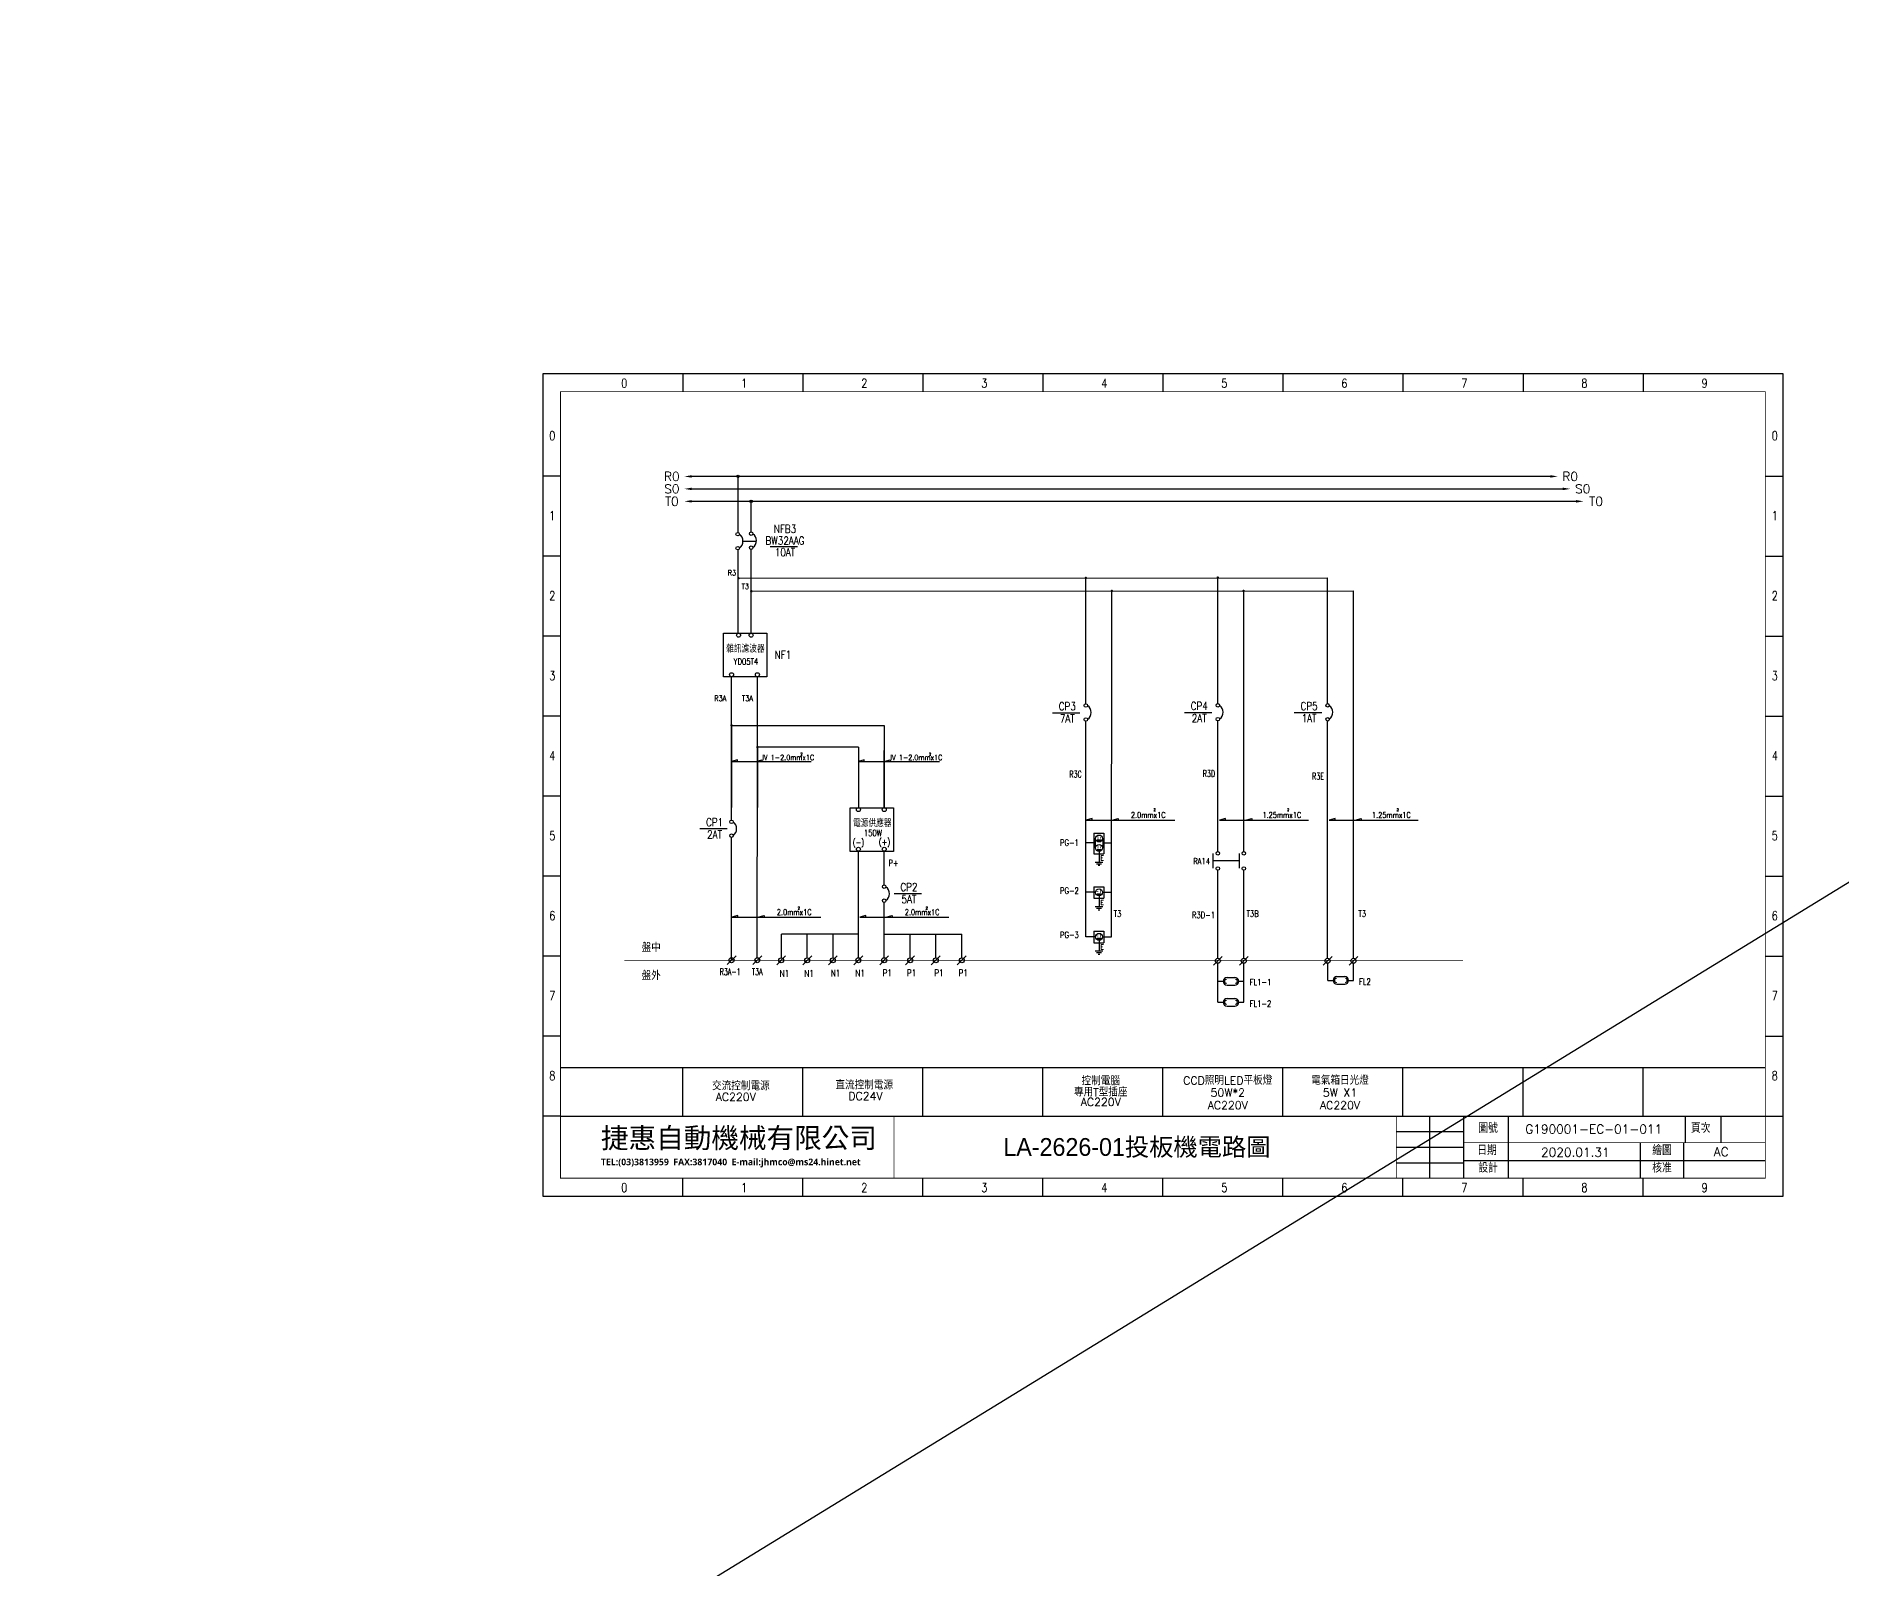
# Model space of a CAD drawing. Header units: millimetres. Extents: x -1721 to 4288, y -273 to 2028.
# Drawn here: x 2584.2 to 2990.3, y 196.2 to 541.1 of the extents above; entities that cross this region are included whole.
import ezdxf
from ezdxf.enums import TextEntityAlignment as Align

# ---------------------------------------------------------------- set-up
doc = ezdxf.new("R2010")
doc.units = ezdxf.units.MM
doc.header["$LTSCALE"] = 5
doc.header["$MEASUREMENT"] = 0
doc.layers.get('0').update_dxf_attribs({"linetype": 'CONTINUOUS'})
for name, color, linetype in [('2', 2, 'CONTINUOUS'), ('6', 6, 'CONTINUOUS'), ('TEXT', 4, 'CONTINUOUS'), ('圖框', 7, 'CONTINUOUS'), ('文字', 4, 'CONTINUOUS')]:
    doc.layers.add(name, color=color, linetype=linetype)
doc.styles.add('chinese', font='simplex.shx', dxfattribs={"height": 2, "bigfont": 'chineset.shx'})
doc.styles.add('DAYUM', font='complex', dxfattribs={"bigfont": 'dayum'})
doc.styles.add('DAYUS', font='romanc.shx', dxfattribs={"height": 25, "bigfont": 'dayus.shx'})
doc.styles.add('ROMANS', font='romans', dxfattribs={"height": 2})
doc.styles.add('sim', font='simplex.shx', dxfattribs={"width": 0.8, "bigfont": 'chineset.shx'})
doc.styles.add('新細明體', font='', dxfattribs={"height": 2})
doc.styles.add('線號', font='simplex.shx', dxfattribs={"height": 1.5, "bigfont": 'chineset.shx'})
doc.styles.get('新細明體').set_extended_font_data('新細明體')

msp = doc.modelspace()

# ---------------------------------------------------------------- linework, layer by layer
for p, q in [((4288.333, 1146.033), (2177.993, -148.663)), ((2742.08, 429.419), (2742.08, 442.038)), ((2745.021, 429.547), (2745.021, 436.438)), ((2743.312, 427.471), (2746.168, 427.471)), ((2742.08, 406.75), (2742.08, 425.523)), ((2745.021, 406.75), (2745.021, 425.627)), ((2820.282, 390.877), (2820.282, 419.198)), ((2849.991, 390.945, 5.166), (2849.991, 419.222, 5.692)), ((2874.669, 390.921, 4.183), (2874.669, 419.242, 4.183)), ((2826.081, 338.47), (2826.119, 416.261)), ((2855.801, 357.643, 4.842), (2855.801, 416.284, 5.441)), ((2880.479, 333.621, 4.232), (2880.479, 416.304, 5.054)), ((2740.607, 381.227), (2740.607, 396.936)), ((2746.433, 379.251), (2746.433, 396.936)), ((2740.607, 386.026, 5.108), (2740.607, 367.532, 5.108)), ((2740.607, 386.026, 5.108), (2774.928, 386.023, 5.112)), ((2774.928, 386.023, 5.467), (2774.928, 367.533, 5.467)), ((2820.282, 338.47), (2820.282, 386.958)), ((2849.991, 357.643, 4.545), (2849.991, 387.026, 5.093)), ((2874.669, 333.621, 4.183), (2874.669, 387.002, 4.183)), ((2740.607, 367.521, 5.147), (2740.607, 383.258, 5.082)), ((2740.607, 364.719), (2740.607, 381.227)), ((2746.387, 333.744), (2746.433, 379.251)), ((2746.417, 381.196, 5.108), (2746.417, 367.531, 5.108)), ((2769.118, 381.145, 0.746), (2746.573, 381.147)), ((2769.118, 381.145, 5.467), (2769.118, 367.534, 5.467)), ((2774.928, 367.521, 5.503), (2774.928, 380.403, 5.448)), ((2822.096, 361.76, 5.037), (2824.364, 361.76, 5.037)), ((2822.096, 361.76, 5.037), (2822.096, 357.11, 5.037)), ((2824.364, 361.76, 5.037), (2824.364, 357.11, 5.037)), ((2740.607, 333.184), (2740.607, 360.801)), ((2769.118, 333.733, 5.085), (2769.118, 357.681, 5.898)), ((2774.928, 350.117, 5.825), (2774.928, 357.681, 5.897)), ((2822.398, 359.609, 4.968), (2820.282, 359.609, 5.448)), ((2822.398, 360.598, 5.037), (2822.398, 358.47, 5.037)), ((2822.838, 360.243, 5.037), (2823.714, 360.243, 5.037)), ((2822.838, 358.115, 5.037), (2823.714, 358.115, 5.037)), ((2824.077, 359.609, 4.97), (2826.081, 359.609, 5.438)), ((2824.107, 360.598, 5.037), (2824.107, 358.47, 5.037)), ((2822.096, 357.11, 5.037), (2824.364, 357.11, 5.037)), ((2848.884, 357.232), (2848.884, 353.868)), ((2848.884, 355.621), (2854.771, 355.621)), ((2849.991, 333.621, 4.545), (2849.991, 353.412, 4.545)), ((2854.771, 357.232), (2854.771, 353.868)), ((2855.801, 333.621, 4.596), (2855.801, 353.412, 4.799)), ((2822.096, 349.718, 5.037), (2824.364, 349.718, 5.037)), ((2822.096, 349.718, 5.037), (2822.096, 347.11, 5.037)), ((2824.364, 349.718, 5.037), (2824.364, 347.11, 5.037)), ((2774.928, 333.733, 5.468), (2774.928, 346.197, 5.772)), ((2822.386, 348.47, 4.971), (2820.282, 348.47, 5.448)), ((2822.096, 347.11, 5.037), (2824.364, 347.11, 5.037)), ((2822.838, 348.115, 5.037), (2823.714, 348.115, 5.037)), ((2824.077, 348.47, 4.97), (2826.081, 348.47, 5.438)), ((2751.813, 333.721, 5.295), (2751.813, 339.082, 5.771)), ((2769.118, 339.082), (2751.813, 339.082)), ((2757.623, 333.722, 5.296), (2757.623, 339.082, 5.772)), ((2763.433, 333.721, 5.297), (2763.433, 339.082, 5.773)), ((2774.928, 339.082), (2792.359, 339.082)), ((2780.738, 333.721, 5.297), (2780.738, 339.082, 5.773)), ((2786.548, 333.722, 5.296), (2786.548, 339.082, 5.772)), ((2792.359, 333.721, 5.295), (2792.359, 339.082, 5.771)), ((2822.386, 338.47, 4.971), (2820.282, 338.47, 5.448)), ((2822.096, 339.718, 5.037), (2824.364, 339.718, 5.037)), ((2822.096, 339.718, 5.037), (2822.096, 337.11, 5.037)), ((2822.838, 338.115, 5.037), (2823.714, 338.115, 5.037)), ((2824.077, 338.47, 4.97), (2826.081, 338.47, 5.438)), ((2824.364, 339.718, 5.037), (2824.364, 337.11, 5.037)), ((2739.617, 332.194), (2741.597, 334.174)), ((2745.397, 332.194), (2747.377, 334.174)), ((2750.783, 332.172, 5.081), (2752.763, 334.152, 5.081)), ((2756.636, 332.172, 5.081), (2758.615, 334.152, 5.081)), ((2762.403, 332.172, 5.084), (2764.383, 334.152, 5.084)), ((2768.128, 332.183, 5.085), (2770.108, 334.163, 5.085)), ((2773.938, 332.183, 5.085), (2775.917, 334.163, 5.085)), ((2779.748, 332.183, 5.084), (2781.728, 334.163, 5.084)), ((2785.515, 332.183, 5.081), (2787.495, 334.163, 5.081)), ((2791.368, 332.183, 5.081), (2793.348, 334.163, 5.081)), ((2822.096, 337.11, 5.037), (2824.364, 337.11, 5.037)), ((2849.001, 332.071, 4.545), (2850.981, 334.051, 4.545)), ((2854.812, 332.071, 4.545), (2856.791, 334.051, 4.545)), ((2873.679, 332.071, 4.183), (2875.659, 334.051, 4.183)), ((2879.489, 332.071, 4.183), (2881.469, 334.051, 4.183)), ((2849.991, 323.721, 4.545), (2849.991, 332.501, 4.545)), ((2852.054, 329.307, 4.545), (2853.796, 329.307, 4.545)), ((2855.801, 323.721, 4.545), (2855.801, 332.501, 4.585)), ((2874.715, 328.641, 4.545), (2874.715, 332.501, 4.545)), ((2876.778, 329.512, 4.545), (2878.519, 329.512, 4.545)), ((2880.525, 328.641, 4.545), (2880.525, 332.501, 4.585)), ((2849.991, 328.436, 4.545), (2851.476, 328.436, 4.545)), ((2852.054, 327.565, 4.545), (2853.796, 327.565, 4.545)), ((2854.374, 328.436, 4.545), (2855.801, 328.436, 4.545)), ((2874.715, 328.641, 4.545), (2876.199, 328.641, 4.545)), ((2876.778, 327.77, 4.545), (2878.519, 327.77, 4.545)), ((2879.098, 328.641, 4.545), (2880.525, 328.641, 4.545)), ((2849.991, 323.721, 4.545), (2851.476, 323.721, 4.545)), ((2852.054, 324.592, 4.545), (2853.796, 324.592, 4.545)), ((2852.054, 322.851, 4.545), (2853.796, 322.851, 4.545)), ((2854.374, 323.721, 4.545), (2855.801, 323.721, 4.545))]:
    msp.add_line(p, q)
for points in [[(2729.967, 442.038, 0, 0.56, 0), (2731.647, 442.038, 0.56, 0.56, 0)], [(2729.967, 439.238, 0, 0.56, 0), (2731.647, 439.238, 0.56, 0.56, 0)], [(2926.451, 442.038, 0, 0.56, 0), (2924.771, 442.038, 0.56, 0.56, 0)], [(2929.254, 439.238, 0, 0.56, 0), (2927.574, 439.238, 0.56, 0.56, 0)], [(2729.967, 436.438, 0, 0.56, 0), (2731.647, 436.438, 0.56, 0.56, 0)], [(2932.249, 436.438, 0, 0.56, 0), (2930.569, 436.438, 0.56, 0.56, 0)]]:
    msp.add_lwpolyline(points, format="xyseb")
at = {"const_width": 0.28}
for points in [[(2731.06, 442.038), (2741.78, 442.038)], [(2731.06, 439.238), (2927.574, 439.238)], [(2742.34, 442.038), (2924.771, 442.038)], [(2731.06, 436.438), (2744.725, 436.438)], [(2745.285, 436.438), (2930.569, 436.438)]]:
    msp.add_lwpolyline(points, dxfattribs=at)
for points in [[(2738.76, 406.75), (2748.51, 406.75), (2748.51, 396.936), (2738.76, 396.936)], [(2767.305, 367.494), (2777.056, 367.494), (2777.056, 357.681), (2767.305, 357.681)]]:
    msp.add_lwpolyline(points, close=True)
at = {"const_width": 0.136}
for points, elevation in [([(2822.998, 361.091), (2822.998, 360.416)], 5.037), ([(2822.998, 358.963), (2822.998, 358.288)], 5.037), ([(2823.546, 360.953), (2823.546, 360.502)], 10.074), ([(2823.546, 358.825), (2823.546, 358.374)], 10.074), ([(2822.671, 348.63), (2823.123, 348.63)], 10.074), ([(2823.572, 348.993), (2823.572, 348.318)], 5.037), ([(2822.671, 338.63), (2823.123, 338.63)], 10.074), ([(2823.572, 338.993), (2823.572, 338.318)], 5.037)]:
    msp.add_lwpolyline(points, dxfattribs=dict(at, elevation=elevation))
for centre, radius in [((2742.06, 442.038), 0.28), ((2745.005, 436.438), 0.28), ((2741.984, 429.036), 0.396), ((2745.008, 429.152), 0.396), ((2741.984, 425.907), 0.396), ((2745.008, 426.023), 0.396), ((2742.176, 406.319, 0.64), 0.449), ((2745.005, 406.319, 0.64), 0.449), ((2740.586, 397.419, 0.64), 0.449), ((2746.395, 397.419, 0.64), 0.449), ((2820.299, 390.482), 0.396), ((2849.974, 390.55, 5.639), 0.396), ((2874.687, 390.526, 4.183), 0.396), ((2820.299, 387.353), 0.396), ((2849.974, 387.421, 5.639), 0.396), ((2874.687, 387.397, 4.183), 0.396), ((2769.132, 367.063, 0.64), 0.449), ((2774.941, 367.063, 0.64), 0.449), ((2740.573, 364.325), 0.396), ((2740.573, 361.196), 0.396), ((2769.132, 358.164, 0.64), 0.449), ((2774.941, 358.164, 0.64), 0.449), ((2823.251, 360.574), 0.781), ((2823.251, 358.446), 0.781), ((2849.991, 357.248, 4.545), 0.396), ((2855.807, 357.248, 4.545), 0.396), ((2849.991, 353.808, 4.545), 0.396), ((2855.807, 353.808, 4.545), 0.396), ((2774.935, 349.722), 0.396), ((2774.935, 346.593), 0.396), ((2823.251, 348.446), 0.781), ((2823.251, 338.446), 0.781), ((2740.607, 333.184), 0.56), ((2746.387, 333.184), 0.56), ((2751.773, 333.162, 5.081), 0.56), ((2757.625, 333.162, 5.081), 0.56), ((2763.393, 333.162, 5.084), 0.56), ((2769.118, 333.173, 5.085), 0.56), ((2774.928, 333.173, 5.085), 0.56), ((2780.778, 333.162, 5.084), 0.56), ((2786.546, 333.162, 5.081), 0.56), ((2792.399, 333.162, 5.081), 0.56), ((2849.991, 333.061, 4.545), 0.56), ((2855.801, 333.061, 4.545), 0.56), ((2874.669, 333.061, 4.183), 0.56), ((2880.479, 333.061, 4.183), 0.56)]:
    msp.add_circle(centre, radius)
for centre, radius, start, end in [((2741.171, 427.471), 1.977, 307.69549, 52.30451), ((2744.195, 427.587), 1.977, 307.69549, 52.30451), ((2819.486, 388.917), 1.977, 307.69549, 52.30451), ((2849.161, 388.986, 5.639), 1.977, 307.69549, 52.30451), ((2873.873, 388.961, 4.183), 1.977, 307.69549, 52.30451), ((2739.76, 362.76), 1.977, 307.69549, 52.30451), ((2823.276, 360.445, 5.037), 0.483, 204.71892, 335.28108), ((2823.276, 358.317, 5.037), 0.483, 204.71892, 335.28108), ((2774.121, 348.157), 1.977, 307.69549, 52.30451), ((2823.276, 348.317, 5.037), 0.483, 204.71892, 335.28108), ((2823.276, 338.317, 5.037), 0.483, 204.71892, 335.28108), ((2852.054, 328.436, 4.545), 0.871, 90, 270), ((2853.796, 328.436, 4.545), 0.871, 270, 90), ((2876.778, 328.641, 4.545), 0.871, 90, 270), ((2876.635, 328.641, 4.545), 0.435, 90, 270), ((2878.519, 328.641, 4.545), 0.871, 270, 90), ((2878.662, 328.641, 4.545), 0.435, 270, 90), ((2851.911, 328.436, 4.545), 0.435, 90, 270), ((2853.939, 328.436, 4.545), 0.435, 270, 90), ((2852.054, 323.721, 4.545), 0.871, 90, 270), ((2851.911, 323.721, 4.545), 0.435, 90, 270), ((2853.796, 323.721, 4.545), 0.871, 270, 90), ((2853.939, 323.721, 4.545), 0.435, 270, 90)]:
    msp.add_arc(centre, radius, start, end)
at = {"layer": '2'}
for p, q in [((2742.1, 419.135), (2874.669, 419.242)), ((2745.021, 416.195), (2880.479, 416.304)), ((2826.18, 364.715), (2827.561, 365.084)), ((2827.561, 365.084), (2827.561, 364.715)), ((2856.222, 364.715), (2857.602, 365.084)), ((2857.602, 365.084), (2857.602, 364.715)), ((2880.864, 364.715), (2882.244, 365.084)), ((2882.244, 365.084), (2882.244, 364.715)), ((2746.534, 342.865), (2747.914, 343.235)), ((2747.914, 343.235), (2747.914, 342.865)), ((2775.314, 342.865), (2776.694, 343.235)), ((2776.694, 343.235), (2776.694, 342.865))]:
    msp.add_line(p, q, dxfattribs=at)
at = {"layer": '2', "const_width": 0.28}
for points in [[(2820.142, 419.198, 1), (2820.422, 419.198, 1)], [(2825.979, 416.261, 1), (2826.259, 416.261, 1)]]:
    msp.add_lwpolyline(points, format="xyb", close=True, dxfattribs=at)
for points, elevation in [([(2849.817, 419.266, 1), (2850.097, 419.266, 1)], 5.639), ([(2855.627, 416.268, 1), (2855.907, 416.268, 1)], 5.595)]:
    msp.add_lwpolyline(points, format="xyb", close=True, dxfattribs=dict(at, elevation=elevation))
at = {"layer": '2'}
for points in [[(2821.681, 364.715), (2821.681, 365.084), (2820.3, 364.715), (2828.797, 364.715), (2840.339, 364.715)], [(2851.722, 364.715), (2851.722, 365.084), (2850.342, 364.715), (2858.838, 364.715), (2870.381, 364.715)], [(2876.364, 364.715), (2876.364, 365.084), (2874.984, 364.715), (2883.481, 364.715), (2895.023, 364.715)], [(2742.034, 342.865), (2742.034, 343.235), (2740.654, 342.865), (2749.15, 342.865), (2760.693, 342.865)], [(2770.814, 342.865), (2770.814, 343.235), (2769.434, 342.865), (2777.931, 342.865), (2789.473, 342.865)]]:
    msp.add_lwpolyline(points, dxfattribs=at)
at = {"layer": '6', "const_width": 0.168}
msp.add_lwpolyline([(2905.151, 333.184), (2716.463, 333.184)], dxfattribs=at)
for points, elevation in [([(2762.535, 333.174), (2762.36, 333.174)], 6.581), ([(2812.535, 333.173), (2812.36, 333.173)], 6.451), ([(2842.105, 333.173), (2841.931, 333.173)], 6.451), ([(2884.459, 333.173), (2884.284, 333.173)], 6.451)]:
    msp.add_lwpolyline(points, dxfattribs=dict(at, elevation=elevation))
at = {"layer": 'TEXT'}
for p, q in [((2749.294, 426.285), (2755.454, 426.285)), ((2812.79, 388.882), (2818.95, 388.882)), ((2842.465, 388.95, 5.639), (2848.625, 388.95, 5.639)), ((2867.177, 388.926, 4.183), (2873.337, 388.926, 4.183)), ((2741.921, 378.239, 4.905), (2740.607, 377.887, 4.905)), ((2740.607, 377.887, 4.905), (2748.005, 377.887, 4.905)), ((2741.921, 377.887, 4.905), (2741.921, 378.239, 4.905)), ((2746.097, 377.887, 4.905), (2747.412, 378.239, 4.905)), ((2747.412, 378.239, 4.905), (2747.412, 377.887, 4.905)), ((2748.005, 377.887, 4.905), (2758.505, 377.887, 4.905)), ((2774.928, 377.888, 5.487), (2776.243, 378.24, 5.487)), ((2776.243, 378.24, 5.487), (2776.243, 377.888, 5.487)), ((2733.453, 362.794), (2739.613, 362.794)), ((2823.253, 357.573, 5.037), (2823.253, 355.262, 5.037)), ((2822.394, 355.262, 5.037), (2824.112, 355.262, 5.037)), ((2822.667, 354.906, 5.037), (2823.839, 354.906, 5.037)), ((2823.089, 354.55, 5.037), (2823.417, 354.55, 5.037)), ((2777.169, 348.191), (2783.329, 348.191)), ((2822.394, 345.262, 5.037), (2824.112, 345.262, 5.037)), ((2823.253, 347.573, 5.037), (2823.253, 345.262, 5.037)), ((2822.667, 344.906, 5.037), (2823.839, 344.906, 5.037)), ((2823.089, 344.55, 5.037), (2823.417, 344.55, 5.037)), ((2823.253, 337.573, 5.037), (2823.253, 335.262, 5.037)), ((2822.394, 335.262, 5.037), (2824.112, 335.262, 5.037)), ((2822.667, 334.906, 5.037), (2823.839, 334.906, 5.037)), ((2823.089, 334.55, 5.037), (2823.417, 334.55, 5.037))]:
    msp.add_line(p, q, dxfattribs=at)
at = {"layer": 'TEXT', "const_width": 0.28}
for points in [[(2741.92, 442.038, 1), (2742.2, 442.038, 1)], [(2744.877, 436.422, 1), (2745.157, 436.422, 1)], [(2741.998, 419.135, 1), (2742.278, 419.135, 1)], [(2744.9, 416.195, 1), (2745.18, 416.195, 1)], [(2740.467, 386.026, 1), (2740.747, 386.026, 1)], [(2746.293, 381.147, 1), (2746.573, 381.147, 1)]]:
    msp.add_lwpolyline(points, format="xyb", close=True, dxfattribs=at)
at = {"layer": 'TEXT'}
for points, const_width, elevation in [([(2740.451, 386.015, 1), (2740.731, 386.015, 1)], 0.28, 5.108), ([(2746.277, 381.136, 1), (2746.557, 381.136, 1)], 0.28, 5.108), ([(2822.344, 360.608, 1), (2822.428, 360.608, 1)], 0.084, 4.971), ([(2822.344, 359.609, 1), (2822.428, 359.609, 1)], 0.084, 4.971), ([(2822.344, 358.47, 1), (2822.428, 358.47, 1)], 0.084, 4.971), ([(2823.229, 357.574, 1), (2823.313, 357.574, 1)], 0.084, 10.007), ([(2824.068, 360.608, 1), (2824.152, 360.608, 1)], 0.084, 4.97), ([(2824.068, 359.609, 1), (2824.152, 359.609, 1)], 0.084, 4.97), ([(2824.068, 358.47, 1), (2824.152, 358.47, 1)], 0.084, 4.97), ([(2822.344, 348.47, 1), (2822.428, 348.47, 1)], 0.084, 4.971), ([(2823.229, 347.574, 1), (2823.313, 347.574, 1)], 0.084, 10.007), ([(2824.068, 348.47, 1), (2824.152, 348.47, 1)], 0.084, 4.97), ([(2822.344, 338.47, 1), (2822.428, 338.47, 1)], 0.084, 4.971), ([(2823.229, 337.574, 1), (2823.313, 337.574, 1)], 0.084, 10.007), ([(2824.068, 338.47, 1), (2824.152, 338.47, 1)], 0.084, 4.97)]:
    msp.add_lwpolyline(points, format="xyb", close=True, dxfattribs=dict(at, const_width=const_width, elevation=elevation))
at = {"layer": 'TEXT', "elevation": 5.487}
msp.add_lwpolyline([(2770.433, 377.888), (2770.433, 378.24), (2769.118, 377.888), (2776.836, 377.888), (2787.336, 377.888)], dxfattribs=at)
at = {"layer": '圖框'}
for p, q in [((2698.121, 465.12), (2698.121, 280.12)), ((2977.121, 465.12), (2698.121, 465.12)), ((2729.621, 465.12), (2729.621, 461.12)), ((2756.621, 465.12), (2756.621, 461.12)), ((2783.621, 465.12), (2783.621, 461.12)), ((2810.621, 465.12), (2810.621, 461.12)), ((2837.621, 465.12), (2837.621, 461.12)), ((2864.621, 465.12), (2864.621, 461.12)), ((2891.621, 465.12), (2891.621, 461.12)), ((2918.621, 465.12), (2918.621, 461.12)), ((2945.621, 465.12), (2945.621, 461.12)), ((2977.121, 280.12), (2977.121, 465.12)), ((2702.121, 442.12), (2698.121, 442.12)), ((2973.121, 442.12), (2977.121, 442.12)), ((2702.121, 424.12), (2698.121, 424.12)), ((2973.121, 424.12), (2977.121, 424.12)), ((2702.121, 406.12), (2698.121, 406.12)), ((2973.121, 406.12), (2977.121, 406.12)), ((2702.121, 388.12), (2698.121, 388.12)), ((2973.121, 388.12), (2977.121, 388.12)), ((2702.121, 370.12), (2698.121, 370.12)), ((2973.121, 370.12), (2977.121, 370.12)), ((2702.121, 352.12), (2698.121, 352.12)), ((2973.121, 352.12), (2977.121, 352.12)), ((2702.121, 334.12), (2698.121, 334.12)), ((2973.121, 334.12), (2977.121, 334.12)), ((2702.121, 316.12), (2698.121, 316.12)), ((2973.121, 316.12), (2977.121, 316.12)), ((2702.121, 309.082), (2973.121, 309.082)), ((2729.621, 298.082), (2729.621, 309.082)), ((2756.621, 298.082), (2756.621, 309.082)), ((2783.621, 298.12), (2783.621, 309.12)), ((2810.621, 298.082), (2810.621, 309.082)), ((2837.621, 298.082), (2837.621, 309.082)), ((2864.621, 298.082), (2864.621, 309.082)), ((2891.621, 298.082), (2891.621, 309.082)), ((2918.621, 298.082), (2918.621, 309.082)), ((2945.621, 298.082), (2945.621, 309.082)), ((2702.121, 298.12), (2698.121, 298.12)), ((2702.121, 298.12), (2973.121, 298.12)), ((2897.566, 298.12), (2897.566, 284.12)), ((2905.26, 298.12), (2905.26, 284.12)), ((2915.278, 298.12), (2915.278, 284.12)), ((2955.121, 298.12), (2955.121, 292.124)), ((2963.121, 298.12), (2963.121, 292.124)), ((2973.121, 298.12), (2977.121, 298.12)), ((2890.121, 294.62), (2905.26, 294.62)), ((2890.121, 291.12), (2905.26, 291.12)), ((2890.121, 287.62), (2905.26, 287.62)), ((2905.26, 288.124), (2973.121, 288.124)), ((2729.621, 280.12), (2729.621, 284.12)), ((2756.621, 280.12), (2756.621, 284.12)), ((2783.621, 280.12), (2783.621, 284.12)), ((2810.621, 280.12), (2810.621, 284.12)), ((2837.621, 280.12), (2837.621, 284.12)), ((2864.621, 280.12), (2864.621, 284.12)), ((2891.621, 280.12), (2891.621, 284.12)), ((2918.621, 280.12), (2918.621, 284.12)), ((2945.621, 280.12), (2945.621, 284.12)), ((2698.121, 280.12), (2977.121, 280.12))]:
    msp.add_line(p, q, dxfattribs=at)
at = {"layer": '圖框', "const_width": 0.2}
for points in [[(2702.121, 284.12), (2973.121, 284.12), (2973.121, 461.12), (2702.121, 461.12)], [(2702.121, 461.12), (2973.121, 461.12), (2973.121, 284.12), (2702.121, 284.12)]]:
    msp.add_lwpolyline(points, close=True, dxfattribs=at)
at = {"layer": '圖框'}
for points, const_width in [([(2702.121, 298.12), (2973.121, 298.12)], 0.2), ([(2777.121, 298.12), (2777.121, 284.12)], 0.15), ([(2890.121, 298.12), (2890.121, 284.12)], 0.15), ([(2905.26, 292.124), (2973.121, 292.124)], 0.15)]:
    msp.add_lwpolyline(points, dxfattribs=dict(at, const_width=const_width))
for points in [[(2944.971, 292.124), (2944.971, 284.12)], [(2954.704, 292.124), (2954.704, 284.12)]]:
    msp.add_lwpolyline(points, dxfattribs=at)

# ---------------------------------------------------------------- texts
at = {"style": 'sim', "width": 0.8}
msp.add_text('RA14', height=1.4, dxfattribs=at).set_placement((2848.217, 354.764, 4.545), align=Align.RIGHT)
for s, p in [('FL2', (2883.061, 327.647, 4.183)), ('FL1-1', (2859.569, 327.545, 4.183)), ('FL1-2', (2859.569, 322.728, 4.183))]:
    msp.add_text(s, height=1.4, dxfattribs=at).set_placement(p, align=Align.CENTER)
at = {"attachment_point": 1, "style": '線號'}
for s, insert, char_height, width in [('{\\fMicrosoft JhengHei|b1|i0|c136|p34;\\H1.75x;\\C4;捷惠自動機械有限公司}', (2711.224, 295.474), 2.6, 60.81748), ('{\\fMicrosoft JhengHei|b1|i0|c136|p34;\\H1.5x;\\C4;TEL:(03)3813959  FAX:3817040  E-mail:jhmco@ms24.hinet.net}', (2711.224, 288.547), 1, 73.55296)]:
    msp.add_mtext(s, dxfattribs=dict(at, insert=insert, char_height=char_height, width=width))
at = {"layer": '2'}
for s, height, style, width, p in [('R3', 1.2, 'sim', 0.8, (2740.674, 419.76, 0.64)), ('T3', 1.2, 'sim', 0.8, (2743.682, 416.711, 0.64)), ('R3A', 1.3, 'DAYUS', 0.7, (2738.068, 391.464)), ('T3A', 1.3, 'DAYUS', 0.7, (2744.177, 391.464)), ('R3C', 1.5, 'DAYUS', 0.7, (2817.98, 374.298)), ('R3D', 1.5, 'DAYUS', 0.7, (2847.965, 374.419)), ('R3E', 1.5, 'DAYUS', 0.7, (2872.509, 373.815)), ('(-)', 1.4, 'sim', 0.8, (2769.132, 359.006)), ('(+)', 1.4, 'sim', 0.8, (2775.012, 359.099, 5.825)), ('PG-1', 1.4, 'sim', 0.8, (2816.589, 358.95)), ('P+', 1.4, 'sim', 0.8, (2777.023, 354.359, 5.825)), ('PG-2', 1.4, 'sim', 0.8, (2816.589, 348.121)), ('T3', 1.4, 'sim', 0.8, (2827.414, 342.942, 4.545)), ('R3D-1', 1.4, 'sim', 0.8, (2846.747, 342.654)), ('T3B', 1.4, 'sim', 0.8, (2857.789, 342.942, 4.545)), ('T3', 1.4, 'sim', 0.8, (2882.467, 342.942, 4.183)), ('PG-3', 1.4, 'sim', 0.8, (2816.589, 338.188)), ('R3A-1', 1.5, 'DAYUS', 0.7, (2740.272, 329.835)), ('T3A', 1.5, 'DAYUS', 0.7, (2746.382, 329.835))]:
    msp.add_text(s, height=height, dxfattribs=dict(at, style=style, width=width)).set_placement(p, align=Align.CENTER)
for s, height, style, width, p in [('雜訊濾波器', 1.6, 'sim', 0.8, (2743.702, 403.436)), ('YD05T4', 1.4, 'sim', 0.8, (2743.837, 400.389)), ('2.0mmx1C', 1.3, 'DAYUS', 0.75, (2834.331, 365.856)), ('1.25mmx1C', 1.3, 'DAYUS', 0.75, (2864.372, 365.856)), ('1.25mmx1C', 1.3, 'DAYUS', 0.75, (2889.015, 365.856)), ('電源供應器', 1.6, 'sim', 0.8, (2772.248, 364.18)), ('150W', 1.4, 'sim', 0.8, (2772.383, 361.828)), ('2.0mmx1C', 1.3, 'DAYUS', 0.75, (2754.685, 344.006)), ('2.0mmx1C', 1.3, 'DAYUS', 0.75, (2783.465, 344.006))]:
    msp.add_text(s, height=height, dxfattribs=dict(at, style=style, width=width)).set_placement(p, align=Align.MIDDLE)
at = {"layer": '2', "style": 'DAYUS'}
for p in [(2835.744, 366.996), (2865.785, 366.996), (2890.428, 366.996), (2755.721, 344.921), (2784.502, 344.921)]:
    msp.add_text('2', height=0.588, dxfattribs=at).set_placement(p, align=Align.MIDDLE)
at = {"layer": '6', "style": 'DAYUM'}
for s, p in [('交流控制電源', (2742.684, 303.946, 4.854)), ('直流控制電源', (2770.438, 304.138, 4.854)), ('控制電腦', (2823.643, 305.08, 4.674)), ('CCD照明LED平板燈', (2852.209, 305.208, 4.545)), ('電氣箱日光燈', (2877.456, 305.208, 4.183)), ('專用T型插座', (2823.643, 302.557, 5.445)), ('AC220V', (2823.643, 300.387, 5.445)), ('AC220V', (2852.209, 299.65, 4.545)), ('50W*2', (2852.209, 302.502, 4.545)), ('AC220V', (2877.456, 299.65, 4.183)), ('5W X1', (2877.456, 302.502, 4.183))]:
    msp.add_text(s, height=1.8, dxfattribs=at).set_placement(p, align=Align.CENTER)
for s, p in [('AC220V', (2737.034, 301.521, 5.624)), ('DC24V', (2766.861, 301.713, 5.624))]:
    msp.add_text(s, height=1.8, dxfattribs=at).set_placement(p)
at = {"layer": 'TEXT'}
for s, height, style, p in [('R0', 2, 'ROMANS', (2727.167, 442.038)), ('R0', 2, 'ROMANS', (2929.251, 442.038)), ('S0', 2, 'ROMANS', (2727.167, 439.238)), ('S0', 2, 'ROMANS', (2932.054, 439.238)), ('T0', 2, 'ROMANS', (2727.167, 436.438)), ('T0', 2, 'ROMANS', (2935.049, 436.438)), ('2', 0.56, 'DAYUM', (2756.328, 379.557, 4.905)), ('2', 0.56, 'DAYUM', (2785.251, 379.559, 5.311))]:
    msp.add_text(s, height=height, dxfattribs=dict(at, style=style)).set_placement(p, align=Align.MIDDLE)
at = {"layer": 'TEXT', "width": 0.8}
for s, height, style, p in [('NFB3', 1.8, 'sim', (2752.618, 430.227)), ('BW32AAG', 1.8, 'sim', (2752.618, 427.594)), ('10AT', 1.8, 'sim', (2752.618, 424.978)), ('NF1', 1.8, 'sim', (2752.146, 401.922)), ('CP3', 1.8, 'sim', (2816.114, 390.324)), ('CP4', 1.8, 'sim', (2845.789, 390.392, 5.639)), ('CP5', 1.8, 'sim', (2870.501, 390.368, 4.183)), ('7AT', 1.8, 'sim', (2816.114, 387.575)), ('2AT', 1.8, 'sim', (2845.789, 387.644, 5.639)), ('1AT', 1.8, 'sim', (2870.501, 387.619, 4.183)), ('IV 1-2.0mmx1C', 1.2, 'DAYUM', (2753.343, 378.796, 4.905)), ('IV 1-2.0mmx1C', 1.2, 'DAYUM', (2782.174, 378.798, 5.487)), ('CP1', 1.8, 'sim', (2736.777, 364.236)), ('2AT', 1.8, 'sim', (2736.777, 361.488)), ('CP2', 1.8, 'sim', (2780.493, 349.633)), ('5AT', 1.8, 'sim', (2780.493, 346.885))]:
    msp.add_text(s, height=height, dxfattribs=dict(at, style=style)).set_placement(p, align=Align.MIDDLE)
for s, height, style, p in [('E', 1.12, 'DAYUM', (2823.535, 355.612, 5.082)), ('E', 1.12, 'DAYUM', (2823.535, 345.612, 5.082)), ('E', 1.12, 'DAYUM', (2823.535, 335.612, 5.082)), ('N1', 1.5, 'sim', (2751.422, 329.477, 4.688)), ('N1', 1.5, 'sim', (2756.947, 329.477, 4.688)), ('N1', 1.5, 'sim', (2762.915, 329.488, 4.692)), ('N1', 1.5, 'sim', (2768.44, 329.488, 4.692)), ('P1', 1.5, 'sim', (2774.576, 329.581, 4.691)), ('P1', 1.5, 'sim', (2780.021, 329.581, 4.691)), ('P1', 1.5, 'sim', (2786.196, 329.581, 4.688)), ('P1', 1.5, 'sim', (2791.641, 329.581, 4.688))]:
    msp.add_text(s, height=height, dxfattribs=dict(at, style=style)).set_placement(p)
at = {"layer": 'TEXT', "style": 'DAYUM'}
for s, p in [('盤中', (2720.369, 335.071)), ('盤外', (2720.369, 328.759))]:
    msp.add_text(s, height=1.8, dxfattribs=at).set_placement(p)
at = {"layer": '圖框', "style": 'sim', "width": 0.8}
for s, p in [('0', (2715.758, 462.016)), ('1', (2742.758, 462.016)), ('2', (2769.758, 462.016)), ('3', (2796.758, 462.016)), ('4', (2823.758, 462.016)), ('5', (2850.758, 462.016)), ('6', (2877.758, 462.016)), ('7', (2904.758, 462.016)), ('8', (2931.758, 462.016)), ('9', (2958.758, 462.016)), ('0', (2699.571, 450.205)), ('0', (2974.571, 450.205)), ('1', (2699.571, 432.205)), ('1', (2974.571, 432.205)), ('2', (2699.571, 414.205)), ('2', (2974.571, 414.205)), ('3', (2699.571, 396.205)), ('3', (2974.571, 396.205)), ('4', (2699.571, 378.205)), ('4', (2974.571, 378.205)), ('5', (2699.571, 360.205)), ('5', (2974.571, 360.205)), ('6', (2699.571, 342.205)), ('6', (2974.571, 342.205)), ('7', (2699.571, 324.205)), ('7', (2974.571, 324.205)), ('8', (2699.571, 306.205)), ('8', (2974.571, 306.205)), ('0', (2715.758, 281.016)), ('1', (2742.758, 281.016)), ('2', (2769.758, 281.016)), ('3', (2796.758, 281.016)), ('4', (2823.758, 281.016)), ('5', (2850.758, 281.016)), ('6', (2877.758, 281.016)), ('7', (2904.758, 281.016)), ('8', (2931.758, 281.016)), ('9', (2958.758, 281.016))]:
    msp.add_text(s, height=2, dxfattribs=at).set_placement(p)
at = {"layer": '圖框', "style": 'chinese'}
for s, p in [('圖號', (2908.566, 294.361)), ('頁次^J', (2956.392, 294.361)), ('日期', (2908.331, 289.372)), ('繪圖', (2947.687, 289.372)), ('設計', (2908.566, 285.408)), ('核准', (2947.687, 285.408))]:
    msp.add_text(s, height=2, dxfattribs=at).set_placement(p)
at = {"layer": '文字'}
for s, height, style, p in [('LA-2626-01投板機電路圖', 4, '新細明體', (2801.729, 289.166)), ('G190001-EC-01-011', 2, 'chinese', (2919.137, 294.185)), ('2020.01.31', 2, 'chinese', (2922.67, 288.964)), ('AC', 2, 'chinese', (2961.542, 289.086))]:
    msp.add_text(s, height=height, dxfattribs=dict(at, style=style)).set_placement(p)

doc.saveas('drawing.dxf')
